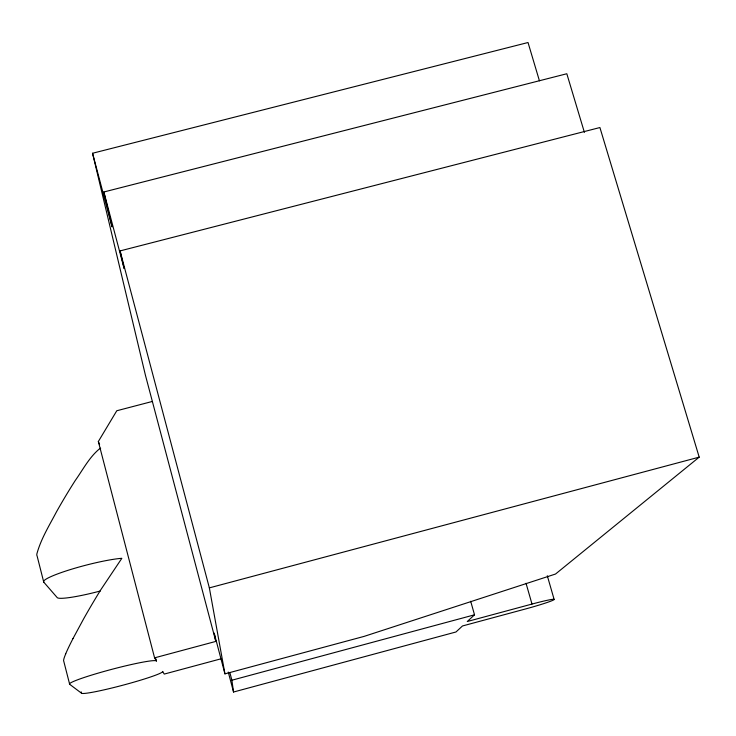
<?xml version="1.0" encoding="UTF-8"?>
<svg xmlns="http://www.w3.org/2000/svg" width="736" height="736" viewBox="0 0 736 736"><rect width="100%" height="100%" fill="white"/><g stroke="black" fill="none" stroke-linecap="round" stroke-linejoin="round"><path stroke-width="1.1" d="M65.725 653.798L64.612 656.659A33.773 3.505 -59.6 0 0 63.774 661.296L69.662 684.296L81.549 693.238A42.035 3.018 -14.9 0 0 124.393 684.793A42.035 3.018 -14.9 0 0 162.656 671.434L164.229 674.084L220.864 658.849M72.965 638.609L83.784 618.59A86.305 8.814 -59.6 0 1 91.77 604.725A85.799 8.768 -59.6 0 1 94.962 599.362A87.041 8.887 -59.6 0 1 100.648 589.987L121.845 558.302A44.666 5.437 -14.6 0 0 71.604 569.204A44.666 5.437 -14.6 0 0 43.737 582.112L37.067 555.827A32.136 4.407 -59.6 0 1 36.855 553.969C40.903 538.954 49.294 525.513 56.479 511.842A85.505 11.528 -59.7 0 1 75.302 480.442C83.085 469.476 89.534 456.752 100.179 448.298A31.952 4.379 -59.8 0 1 100.648 448.224M69.662 684.296A44.979 3.45 -14.8 0 1 110.336 669.723A44.979 3.45 -14.8 0 1 156.455 660.992L154.588 657.846L98.348 441.508L116.785 410.752L152.361 401.451M470.681 601.248L474.518 614.818L467.286 621.515L531.999 604.063A26.257 1.509 -15.6 0 1 553.96 599.711A26.257 1.509 -15.6 0 1 525.752 608.902L462.475 625.968L455.989 631.976L233.542 692.024L228.261 672.051M584.412 132.397L566.821 73.747L103.859 191.986L124.136 268.52L120.069 250.912L599.914 127.54L699.2 457.139L555.524 574.034L364.127 636.382L224.949 673.872L214.158 633.061L215.823 641.415L154.588 657.846M233.542 692.024L231.886 680.22L474.518 614.818M224.949 673.872L209.355 587.88L699.2 457.139M215.823 641.415L145.415 375.176L92.552 153.254L528.025 42.522L539.433 80.822M43.737 582.112L57.224 597.623A41.759 4.756 -14.6 0 0 100.298 591.008M98.348 441.508L99.59 444.59M547.308 575.764L554.125 599.398M526.038 583.28L531.999 604.063M120.069 250.912L209.355 587.88M92.552 153.254L112.065 226.909L103.859 191.986M229.963 672.952L231.886 680.22M155.912 658.922L156.455 660.992M81.199 691.886L81.549 693.238M65.66 653.899A52.348 5.419 -59.6 0 1 73.002 638.563"/></g></svg>
